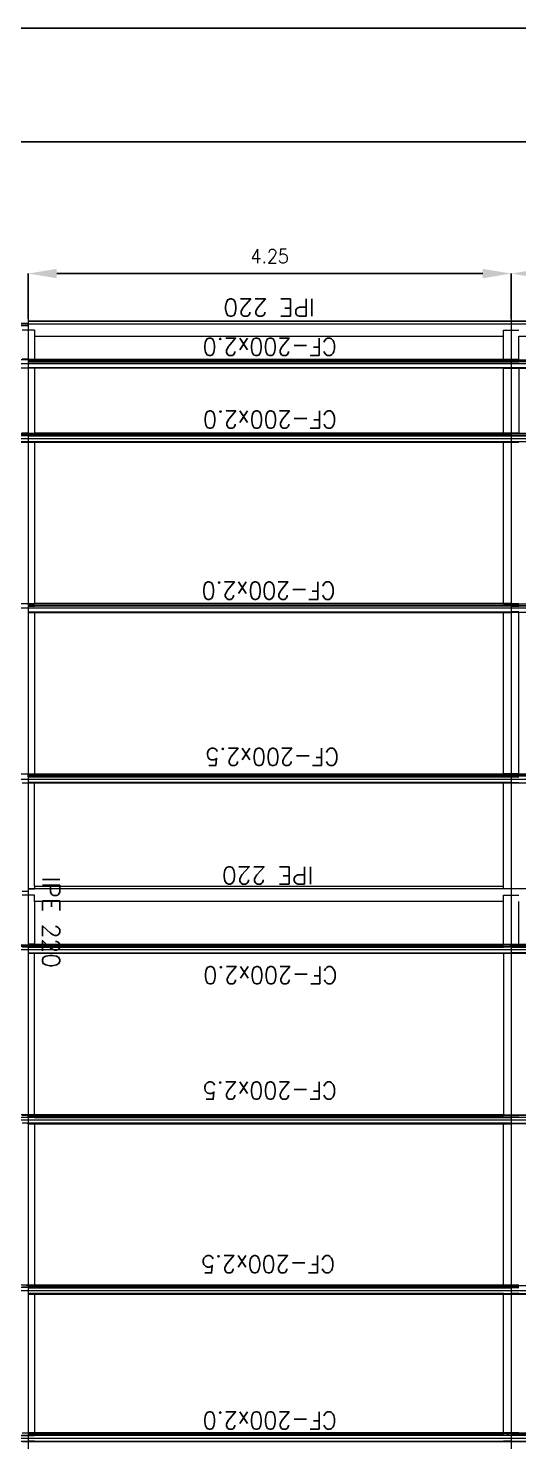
# Model space of a CAD drawing. Header units: inches. Extents: x 72863 to 72995, y 49095 to 49225.
# Drawn here: x 72880.53 to 72884.85, y 49177.71 to 49190.15 of the extents above; entities that cross this region are included whole.
import ezdxf
from ezdxf.enums import TextEntityAlignment as Align

# ---------------------------------------------------------------- set-up
doc = ezdxf.new("R2010")
doc.units = ezdxf.units.IN
doc.layers.get('0').update_dxf_attribs({"lineweight": 15})
for name, color, linetype, lineweight in [('BARRAS_DE_ACERO', 7, 'Continuous', 9), ('Cotas', 200, 'Continuous', 9), ('ejes', 251, 'Continuous', 9), ('REFERENCIA_DE_LAS_BARRAS', 2, 'Continuous', 9)]:
    doc.layers.add(name, color=color, linetype=linetype, lineweight=lineweight)
doc.layers.add('VG', color=7, linetype='Continuous')
doc.styles.add('80-100', font='romans.shx', dxfattribs={"width": 0.9, "height": 0.125})
doc.styles.add('CYPETXT', font='romans__.ttf', dxfattribs={"height": 0.2})
doc.dimstyles.new('Copia(2) de 100_conlineas_ESCALADO', dxfattribs={"dimtxt": 0.125, "dimasz": 0.25, "dimexe": 0, "dimexo": 0.1, "dimgap": 0.09, "dimtad": 1, "dimzin": 4, "dimdsep": 46, "dimtxsty": '80-100', "dimcen": 0.1, "dimclrd": 256, "dimclre": 256, "dimclrt": 256, "dimadec": 0, "dimazin": 0, "dimtfac": 1, "dimtix": 1, "dimtmove": 2, "dimatfit": 3, "dimfxl": 1, "dimtvp": 1.058824, "dimtolj": 1, "dimtzin": 1, "dimarcsym": 0})

# ---------------------------------------------------------------- blocks, each defined once
blk = doc.blocks.new('PLANTILLA')
at = {"layer": 'VG'}
for p, q in [((72904.71, 49224.711), (72862.71, 49224.711)), ((72864.71, 49223.711), (72903.71, 49223.711))]:
    blk.add_line(p, q, dxfattribs=at)
blk.add_lwpolyline([(72903.71, 49199.561), (72903.71, 49223.711), (72864.71, 49223.711), (72864.71, 49196.011), (72885.71, 49196.011), (72885.71, 49199.611)], dxfattribs=at)
blk = doc.blocks.new('*D179')
at = {"layer": 'Cotas', "lineweight": -2, "transparency": 16777216}
for p, q in [((72880.53, 49187.597), (72880.53, 49187.994)), ((72880.78, 49187.994), (72884.53, 49187.994)), ((72884.78, 49187.597), (72884.78, 49187.994))]:
    blk.add_line(p, q, dxfattribs=at)
at = {"layer": 'Cotas', "transparency": 16777216}
for points in [[(72880.78, 49188.036), (72880.78, 49187.953), (72880.53, 49187.994)], [(72884.53, 49188.036), (72884.53, 49187.953), (72884.78, 49187.994)]]:
    blk.add_solid(points, dxfattribs=at)
at = {"layer": 'Defpoints', "color": 0, "transparency": 16777216}
for p in [(72884.78, 49187.994), (72880.53, 49187.497), (72884.78, 49187.497)]:
    blk.add_point(p, dxfattribs=at)
at = {"layer": 'Cotas', "transparency": 16777216, "insert": (72882.655, 49188.147), "char_height": 0.125, "attachment_point": 5, "style": '80-100'}
blk.add_mtext('\\A1;4.25', dxfattribs=at)
blk = doc.blocks.new('*D180')
at = {"layer": 'Cotas', "lineweight": -2, "transparency": 16777216}
for p, q in [((72884.78, 49187.597), (72884.78, 49187.994)), ((72885.03, 49187.994), (72888.78, 49187.994)), ((72889.03, 49187.597), (72889.03, 49187.994))]:
    blk.add_line(p, q, dxfattribs=at)
at = {"layer": 'Cotas', "transparency": 16777216}
for points in [[(72885.03, 49188.036), (72885.03, 49187.953), (72884.78, 49187.994)], [(72888.78, 49188.036), (72888.78, 49187.953), (72889.03, 49187.994)]]:
    blk.add_solid(points, dxfattribs=at)
at = {"layer": 'Defpoints', "color": 0, "transparency": 16777216}
for p in [(72889.03, 49187.994), (72884.78, 49187.497), (72889.03, 49187.497)]:
    blk.add_point(p, dxfattribs=at)
at = {"layer": 'Cotas', "transparency": 16777216, "insert": (72886.905, 49188.147), "char_height": 0.125, "attachment_point": 5, "style": '80-100'}
blk.add_mtext('\\A1;4.25', dxfattribs=at)

msp = doc.modelspace()

# ---------------------------------------------------------------- linework, layer by layer
at = {"layer": 'BARRAS_DE_ACERO'}
for p, q in [((72870.5998, 49187.5385), (72880.5298, 49187.5385)), ((72880.5848, 49187.497), (72880.4748, 49187.497)), ((72893.2798, 49187.5738), (72880.5298, 49187.5738)), ((72880.5298, 49187.5738), (72880.5298, 49187.5729)), ((72880.5298, 49187.5531), (72880.5298, 49187.5539)), ((72880.5298, 49187.5517), (72880.5298, 49187.5526)), ((72880.5298, 49187.5385), (72880.5298, 49187.5517)), ((72880.5298, 49187.5385), (72880.5298, 49187.5378)), ((72880.5848, 49187.497), (72880.5848, 49187.4423)), ((72884.7123, 49187.497), (72884.8473, 49187.497)), ((72884.7123, 49187.4423), (72884.7123, 49187.497)), ((72880.5848, 49187.4423), (72880.5848, 49187.2397)), ((72880.5848, 49187.4423), (72884.7123, 49187.4423)), ((72880.5773, 49187.2362), (72878.1548, 49187.2362)), ((72880.5298, 49187.2355), (72878.1548, 49187.2355)), ((72880.5327, 49187.2397), (72880.4748, 49187.2397)), ((72880.53, 49187.2205), (72880.5268, 49187.2205)), ((72880.5268, 49187.22), (72880.5298, 49187.22)), ((72884.7123, 49187.2189), (72880.5268, 49187.2189)), ((72880.5298, 49187.2173), (72880.5268, 49187.2173)), ((72880.5298, 49187.2156), (72880.5268, 49187.2156)), ((72880.5298, 49187.22), (72884.7123, 49187.22)), ((72880.583, 49187.2156), (72880.5298, 49187.2156)), ((72884.7123, 49187.2205), (72880.53, 49187.2205)), ((72880.5327, 49187.2397), (72880.5848, 49187.2397)), ((72880.5327, 49187.2382), (72880.5556, 49187.2382)), ((72884.7831, 49187.2382), (72880.5556, 49187.2382)), ((72884.7831, 49187.2362), (72880.5773, 49187.2362)), ((72884.7123, 49187.2156), (72880.583, 49187.2156)), ((72884.7765, 49187.2205), (72884.7123, 49187.2205)), ((72884.7123, 49187.22), (72884.7765, 49187.22)), ((72884.7765, 49187.2189), (72884.7123, 49187.2189)), ((72884.7765, 49187.2173), (72884.7123, 49187.2173)), ((72884.7765, 49187.2156), (72884.7123, 49187.2156)), ((72884.7752, 49187.2221), (72884.7748, 49187.2221)), ((72884.7752, 49187.2221), (72884.7756, 49187.2221)), ((72884.7765, 49187.2221), (72884.7756, 49187.2221)), ((72884.7765, 49187.2221), (72888.9623, 49187.2221)), ((72884.7831, 49187.2205), (72884.7765, 49187.2205)), ((72884.7821, 49187.22), (72884.7765, 49187.22)), ((72884.7821, 49187.2189), (72884.7765, 49187.2189)), ((72884.7798, 49187.2173), (72884.7765, 49187.2173)), ((72884.7798, 49187.2156), (72884.7765, 49187.2156)), ((72884.7831, 49187.2173), (72884.7798, 49187.2173)), ((72884.8473, 49187.2156), (72884.7798, 49187.2156)), ((72884.8473, 49187.22), (72884.7821, 49187.22)), ((72884.7821, 49187.2189), (72884.8473, 49187.2189)), ((72884.7831, 49187.2382), (72884.8473, 49187.2382)), ((72884.7831, 49187.2362), (72893.2768, 49187.2362)), ((72884.7831, 49187.2205), (72887.9827, 49187.2205)), ((72884.8473, 49187.2173), (72884.7831, 49187.2173)), ((72884.7123, 49187.161), (72878.1548, 49187.161)), ((72884.7123, 49187.1618), (72880.4748, 49187.1618)), ((72880.5848, 49187.1608), (72880.4748, 49187.1608)), ((72880.5327, 49187.1649), (72880.5268, 49187.1649)), ((72880.5848, 49187.1632), (72880.5268, 49187.1632)), ((72880.5848, 49187.1649), (72880.5327, 49187.1649)), ((72884.7123, 49187.1649), (72880.5848, 49187.1649)), ((72880.5848, 49187.1632), (72884.7123, 49187.1632)), ((72884.7123, 49187.1649), (72884.7765, 49187.1649)), ((72884.7765, 49187.1632), (72884.7123, 49187.1632)), ((72884.7765, 49187.1618), (72884.7123, 49187.1618)), ((72884.7123, 49187.161), (72884.7162, 49187.161)), ((72884.7123, 49187.1608), (72884.7765, 49187.1608)), ((72884.7123, 49186.5893), (72884.7123, 49187.1608)), ((72884.7765, 49187.161), (72884.7162, 49187.161)), ((72884.7765, 49187.1649), (72884.8473, 49187.1649)), ((72889.0973, 49187.1632), (72884.7765, 49187.1632)), ((72889.0973, 49187.1618), (72884.7765, 49187.1618)), ((72884.7765, 49187.161), (72884.7831, 49187.161)), ((72884.8473, 49187.1608), (72884.7765, 49187.1608)), ((72875.6026, 49186.5145), (72888.9623, 49186.5145)), ((72875.603, 49186.5128), (72884.7765, 49186.5128)), ((72875.6254, 49186.5114), (72884.7123, 49186.5114)), ((72880.5848, 49186.5858), (72875.6498, 49186.5858)), ((72875.6498, 49186.5702), (72880.5848, 49186.5702)), ((72878.0448, 49186.5106), (72884.7655, 49186.5106)), ((72880.5848, 49186.5696), (72878.1531, 49186.5696)), ((72878.1548, 49186.5685), (72880.5298, 49186.5685)), ((72880.5298, 49186.5652), (72878.4863, 49186.5652)), ((72880.5298, 49186.567), (72878.4904, 49186.567)), ((72880.5848, 49186.5717), (72879.5131, 49186.5717)), ((72880.5327, 49186.5893), (72880.4748, 49186.5893)), ((72880.4748, 49186.5878), (72880.5848, 49186.5878)), ((72880.5848, 49186.5105), (72880.4748, 49186.5105)), ((72880.5848, 49186.5685), (72880.5298, 49186.5685)), ((72880.5298, 49186.567), (72880.5589, 49186.567)), ((72880.5298, 49186.5652), (72880.5848, 49186.5652)), ((72880.5327, 49186.5893), (72880.5848, 49186.5893)), ((72880.5848, 49186.567), (72880.5589, 49186.567)), ((72884.7123, 49186.5893), (72880.5848, 49186.5893)), ((72880.5848, 49186.5878), (72884.7123, 49186.5878)), ((72880.5848, 49186.5858), (72884.7123, 49186.5858)), ((72880.5848, 49186.5717), (72883.0016, 49186.5717)), ((72884.7831, 49186.5702), (72880.5848, 49186.5702)), ((72884.7123, 49186.5696), (72880.5848, 49186.5696)), ((72880.5848, 49186.5685), (72888.9623, 49186.5685)), ((72880.5848, 49186.567), (72888.9623, 49186.567)), ((72880.5848, 49186.5652), (72888.9623, 49186.5652)), ((72880.5848, 49186.5105), (72880.5848, 49185.0893)), ((72884.7123, 49186.5105), (72880.5848, 49186.5105)), ((72884.7123, 49186.5893), (72884.7765, 49186.5893)), ((72884.7765, 49186.5878), (72884.7123, 49186.5878)), ((72884.7123, 49186.5858), (72884.8473, 49186.5858)), ((72884.7123, 49186.5696), (72888.9623, 49186.5696)), ((72884.7765, 49186.5105), (72884.7123, 49186.5105)), ((72884.7123, 49185.0893), (72884.7123, 49186.5105)), ((72884.7709, 49186.5106), (72884.7655, 49186.5106)), ((72884.7765, 49186.5106), (72884.7709, 49186.5106)), ((72884.772, 49186.5114), (72884.7765, 49186.5114)), ((72884.7765, 49186.5878), (72884.8469, 49186.5878)), ((72884.8473, 49186.5128), (72884.7765, 49186.5128)), ((72884.7831, 49186.5114), (72884.7765, 49186.5114)), ((72884.7831, 49186.5106), (72884.7765, 49186.5106)), ((72884.7765, 49186.5105), (72884.8473, 49186.5105)), ((72884.7831, 49186.5702), (72888.9623, 49186.5702)), ((72884.7831, 49186.5114), (72884.8404, 49186.5114)), ((72884.7831, 49186.5106), (72884.8363, 49186.5106)), ((72884.8473, 49186.5106), (72884.8363, 49186.5106)), ((72884.8473, 49186.5114), (72884.8404, 49186.5114)), ((72884.8469, 49186.5878), (72888.9623, 49186.5878)), ((72880.5848, 49185.0858), (72878.0968, 49185.0858)), ((72880.5327, 49185.0878), (72878.1027, 49185.0878)), ((72880.4748, 49185.0893), (72880.5848, 49185.0893)), ((72880.5268, 49185.0851), (72880.5848, 49185.0851)), ((72880.5268, 49185.0717), (72884.7123, 49185.0717)), ((72880.5268, 49185.0702), (72880.5298, 49185.0702)), ((72880.5268, 49185.0696), (72880.5298, 49185.0696)), ((72880.5268, 49185.0685), (72880.5298, 49185.0685)), ((72880.5268, 49185.067), (72880.5298, 49185.067)), ((72880.5268, 49185.0652), (72880.5298, 49185.0652)), ((72880.5268, 49185.0145), (72880.5327, 49185.0145)), ((72880.5848, 49185.0128), (72880.5268, 49185.0128)), ((72880.5268, 49185.0114), (72880.5848, 49185.0114)), ((72880.5268, 49185.0106), (72880.5848, 49185.0106)), ((72880.5848, 49185.0105), (72880.5268, 49185.0105)), ((72880.5298, 49185.0702), (72880.5327, 49185.0702)), ((72880.5327, 49185.0696), (72880.5298, 49185.0696)), ((72880.5327, 49185.0685), (72880.5298, 49185.0685)), ((72880.5327, 49185.067), (72880.5298, 49185.067)), ((72880.5327, 49185.0652), (72880.5298, 49185.0652)), ((72880.5327, 49185.0878), (72884.7123, 49185.0878)), ((72880.5327, 49185.0702), (72880.5848, 49185.0702)), ((72880.5848, 49185.0696), (72880.5327, 49185.0696)), ((72880.5848, 49185.0685), (72880.5327, 49185.0685)), ((72880.5327, 49185.067), (72880.5848, 49185.067)), ((72880.5848, 49185.0652), (72880.5327, 49185.0652)), ((72880.5327, 49185.0145), (72880.5848, 49185.0145)), ((72884.7123, 49185.0893), (72880.5848, 49185.0893)), ((72884.7123, 49185.0858), (72880.5848, 49185.0858)), ((72884.7123, 49185.0851), (72880.5848, 49185.0851)), ((72884.7123, 49185.0702), (72880.5848, 49185.0702)), ((72884.7123, 49185.0696), (72880.5848, 49185.0696)), ((72880.5848, 49185.0685), (72884.7123, 49185.0685)), ((72884.7798, 49185.067), (72880.5848, 49185.067)), ((72880.5848, 49185.0145), (72884.7798, 49185.0145)), ((72880.5848, 49185.0114), (72884.7792, 49185.0114)), ((72880.5848, 49185.0106), (72884.7797, 49185.0106)), ((72880.5848, 49185.0105), (72884.7123, 49185.0105)), ((72880.5848, 49185.0105), (72880.5848, 49183.5893)), ((72884.7798, 49185.0893), (72884.7123, 49185.0893)), ((72884.7698, 49185.0878), (72884.7123, 49185.0878)), ((72884.7123, 49185.0858), (72884.7765, 49185.0858)), ((72884.7123, 49185.0851), (72884.7765, 49185.0851)), ((72884.7123, 49185.0717), (72884.7765, 49185.0717)), ((72884.7123, 49185.0702), (72884.7765, 49185.0702)), ((72884.7123, 49185.0696), (72884.7765, 49185.0696)), ((72884.7765, 49185.0685), (72884.7123, 49185.0685)), ((72884.7123, 49185.0105), (72884.7798, 49185.0105)), ((72884.7765, 49185.0878), (72884.7698, 49185.0878)), ((72884.7765, 49185.0878), (72884.7798, 49185.0878)), ((72884.7797, 49185.0858), (72884.7765, 49185.0858)), ((72884.7765, 49185.0851), (72884.777, 49185.0851)), ((72884.7765, 49185.0702), (72884.7779, 49185.0702)), ((72884.7798, 49185.0696), (72884.7765, 49185.0696)), ((72884.7798, 49185.0685), (72884.7765, 49185.0685)), ((72884.7796, 49185.0851), (72884.777, 49185.0851)), ((72884.7798, 49185.0702), (72884.7779, 49185.0702)), ((72884.7792, 49185.0114), (72884.7798, 49185.0114)), ((72884.7797, 49185.0858), (72884.7798, 49185.0858)), ((72884.7797, 49185.0106), (72884.7798, 49185.0106)), ((72884.7798, 49185.0893), (72884.7798, 49185.0878)), ((72884.7798, 49185.0878), (72889.0298, 49185.0878)), ((72884.7798, 49185.0878), (72884.7798, 49185.0878)), ((72884.7798, 49185.0853), (72884.7798, 49185.0858)), ((72884.7798, 49185.0851), (72884.7798, 49185.0846)), ((72884.7798, 49185.0846), (72884.7798, 49185.0717)), ((72884.7798, 49185.0846), (72884.8473, 49185.0846)), ((72884.7798, 49185.0717), (72884.7798, 49185.0717)), ((72884.8473, 49185.0717), (72884.7798, 49185.0717)), ((72884.7798, 49185.0702), (72884.7809, 49185.0702)), ((72884.7798, 49185.0696), (72884.7798, 49185.0702)), ((72884.7798, 49185.0696), (72884.7798, 49185.0696)), ((72884.7798, 49185.0696), (72884.7798, 49185.0685)), ((72884.7798, 49185.0696), (72889.096, 49185.0696)), ((72884.7798, 49185.0684), (72884.7798, 49185.0685)), ((72893.2248, 49185.0684), (72884.7798, 49185.0684)), ((72884.7798, 49185.067), (72884.7798, 49185.0684)), ((72884.7798, 49185.067), (72884.7798, 49185.0666)), ((72884.7798, 49185.0666), (72884.8103, 49185.0666)), ((72884.7798, 49185.0647), (72884.7798, 49185.0652)), ((72884.8473, 49185.0647), (72884.7798, 49185.0647)), ((72884.7798, 49185.015), (72884.7798, 49185.0145)), ((72884.8473, 49185.015), (72884.7798, 49185.015)), ((72884.7798, 49185.0131), (72889.0331, 49185.0131)), ((72884.7798, 49185.0114), (72884.7798, 49185.0107)), ((72889.031, 49185.0107), (72884.7798, 49185.0107)), ((72884.7798, 49185.0107), (72884.7798, 49185.0106)), ((72884.7798, 49185.0105), (72884.7798, 49185.0106)), ((72889.0298, 49185.0853), (72884.7808, 49185.0853)), ((72887.8595, 49185.0702), (72884.7809, 49185.0702)), ((72889.0265, 49185.0666), (72884.8103, 49185.0666)), ((72889.0318, 49185.0116), (72884.8137, 49185.0116)), ((72880.5298, 49183.5878), (72878.1548, 49183.5878)), ((72880.5268, 49183.5893), (72880.5298, 49183.5893)), ((72880.5268, 49183.5851), (72880.5298, 49183.5851)), ((72880.5268, 49183.567), (72880.5298, 49183.567)), ((72880.5298, 49183.5145), (72880.5268, 49183.5145)), ((72880.5298, 49183.5114), (72880.5268, 49183.5114)), ((72880.529, 49183.5858), (72880.5298, 49183.5858)), ((72880.5298, 49183.5893), (72880.5298, 49183.5878)), ((72880.5298, 49183.5878), (72880.5299, 49183.5878)), ((72880.5298, 49183.5878), (72880.5298, 49183.5878)), ((72880.5298, 49183.5855), (72880.5298, 49183.5858)), ((72880.5298, 49183.5853), (72880.5298, 49183.5855)), ((72880.5298, 49183.5853), (72880.5327, 49183.5853)), ((72880.5298, 49183.5853), (72880.5298, 49183.5851)), ((72880.5298, 49183.5846), (72880.5425, 49183.5846)), ((72880.5298, 49183.5717), (72880.5328, 49183.5717)), ((72880.5298, 49183.5702), (72884.7787, 49183.5702)), ((72880.5298, 49183.5702), (72880.5298, 49183.5702)), ((72880.5298, 49183.5685), (72880.5298, 49183.5696)), ((72880.5298, 49183.5684), (72884.8473, 49183.5684)), ((72880.5298, 49183.5684), (72880.5298, 49183.567)), ((72880.5298, 49183.567), (72880.5298, 49183.5666)), ((72880.5298, 49183.5652), (72880.5298, 49183.5666)), ((72880.5298, 49183.5666), (72880.5848, 49183.5666)), ((72880.5298, 49183.5647), (72880.5848, 49183.5647)), ((72880.5298, 49183.5145), (72880.5298, 49183.5131)), ((72880.5298, 49183.5131), (72880.5609, 49183.5131)), ((72880.5298, 49183.5114), (72880.5298, 49183.5116)), ((72880.5298, 49183.5107), (72880.5298, 49183.5114)), ((72880.5298, 49183.5107), (72880.5298, 49183.5106)), ((72880.5848, 49183.5107), (72880.5298, 49183.5107)), ((72880.5298, 49183.5105), (72880.5848, 49183.5105)), ((72880.5844, 49183.5878), (72880.5299, 49183.5878)), ((72880.5327, 49183.5853), (72880.5401, 49183.5853)), ((72880.5848, 49183.515), (72880.5327, 49183.515)), ((72880.5328, 49183.5717), (72884.7788, 49183.5717)), ((72880.5401, 49183.5853), (72880.5848, 49183.5853)), ((72880.5425, 49183.5846), (72884.7831, 49183.5846)), ((72880.5609, 49183.5131), (72880.5848, 49183.5131)), ((72880.5848, 49183.5116), (72880.5838, 49183.5116)), ((72880.5844, 49183.5878), (72884.7123, 49183.5878)), ((72880.5848, 49183.5853), (72884.7123, 49183.5853)), ((72880.5848, 49183.5666), (72884.8473, 49183.5666)), ((72880.5848, 49183.5647), (72884.8473, 49183.5647)), ((72880.5848, 49183.515), (72880.5848, 49183.515)), ((72880.5848, 49183.515), (72884.8473, 49183.515)), ((72880.5848, 49183.5131), (72880.5848, 49183.5131)), ((72884.7831, 49183.5131), (72880.5848, 49183.5131)), ((72880.5848, 49183.5116), (72880.5848, 49183.5116)), ((72884.8473, 49183.5116), (72880.5848, 49183.5116)), ((72884.8473, 49183.5107), (72880.5848, 49183.5107)), ((72880.5848, 49182.5986), (72880.5848, 49183.5105)), ((72880.5848, 49183.5105), (72884.7123, 49183.5105)), ((72884.8473, 49183.5893), (72884.7123, 49183.5893)), ((72884.7123, 49183.5878), (72884.7831, 49183.5878)), ((72884.7765, 49183.5853), (72884.7123, 49183.5853)), ((72884.7123, 49183.5696), (72884.7831, 49183.5696)), ((72884.7123, 49182.5986), (72884.7123, 49183.5105)), ((72884.7798, 49183.5853), (72884.7765, 49183.5853)), ((72889.0265, 49183.5702), (72884.7787, 49183.5702)), ((72893.2768, 49183.5717), (72884.7788, 49183.5717)), ((72884.7798, 49183.5853), (72884.7831, 49183.5853)), ((72889.0973, 49183.5878), (72884.7831, 49183.5878)), ((72884.8414, 49183.5853), (72884.7831, 49183.5853)), ((72884.8473, 49183.5846), (72884.7831, 49183.5846)), ((72889.0772, 49183.5696), (72884.7831, 49183.5696)), ((72884.7831, 49183.5131), (72884.8473, 49183.5131)), ((72884.8473, 49183.5647), (72884.8473, 49183.5647)), ((72884.8473, 49183.515), (72884.8473, 49183.515)), ((72884.8473, 49183.5131), (72884.8473, 49183.5131)), ((72884.8473, 49183.5131), (72884.8473, 49183.5131)), ((72884.8473, 49183.5116), (72884.8473, 49183.5116)), ((72880.5848, 49182.5218), (72880.4748, 49182.5218)), ((72880.5298, 49182.5771), (72880.5298, 49182.5765)), ((72880.5298, 49182.5771), (72880.5848, 49182.5771)), ((72880.5298, 49182.5765), (72880.5298, 49182.554)), ((72889.0336, 49182.5765), (72880.5298, 49182.5765)), ((72884.7123, 49182.5977), (72880.5848, 49182.5977)), ((72880.5848, 49182.4671), (72880.5848, 49182.5218)), ((72884.7123, 49182.5977), (72884.7123, 49182.5986)), ((72884.7123, 49182.5774), (72884.7123, 49182.5977)), ((72884.7123, 49182.5771), (72884.7123, 49182.5774)), ((72880.5848, 49182.4671), (72880.5848, 49182.0893)), ((72884.7123, 49182.4671), (72880.5848, 49182.4671)), ((72878.0968, 49182.0717), (72880.5327, 49182.0717)), ((72878.1007, 49182.0858), (72880.5848, 49182.0858)), ((72880.5848, 49182.0893), (72880.5268, 49182.0893)), ((72880.5313, 49182.0702), (72880.5268, 49182.0702)), ((72880.5268, 49182.0696), (72880.5313, 49182.0696)), ((72880.5268, 49182.067), (72884.7123, 49182.067)), ((72880.5268, 49182.0652), (72880.5298, 49182.0652)), ((72880.5268, 49182.0145), (72880.5327, 49182.0145)), ((72880.5268, 49182.0128), (72880.5327, 49182.0128)), ((72880.5327, 49182.0114), (72880.5268, 49182.0114)), ((72880.5268, 49182.0105), (72880.5327, 49182.0105)), ((72880.5298, 49182.0652), (72884.7123, 49182.0652)), ((72880.5313, 49182.0702), (72880.5327, 49182.0702)), ((72880.5313, 49182.0696), (72880.5318, 49182.0696)), ((72880.5327, 49182.0696), (72880.5318, 49182.0696)), ((72880.5327, 49182.0851), (72880.5848, 49182.0851)), ((72880.5327, 49182.0717), (72884.7765, 49182.0717)), ((72880.5327, 49182.0702), (72880.5344, 49182.0702)), ((72880.5349, 49182.0696), (72880.5327, 49182.0696)), ((72884.7123, 49182.0685), (72880.5327, 49182.0685)), ((72880.5327, 49182.0145), (72880.5848, 49182.0145)), ((72880.5848, 49182.0128), (72880.5327, 49182.0128)), ((72880.5848, 49182.0702), (72880.5344, 49182.0702)), ((72880.5349, 49182.0696), (72884.7123, 49182.0696)), ((72880.5848, 49182.0106), (72880.5417, 49182.0106)), ((72880.5848, 49182.0858), (72884.7123, 49182.0858)), ((72884.7677, 49182.0851), (72880.5848, 49182.0851)), ((72880.5848, 49182.0702), (72884.7123, 49182.0702)), ((72880.5848, 49182.0145), (72884.7765, 49182.0145)), ((72880.5848, 49182.0128), (72884.7798, 49182.0128)), ((72880.5848, 49182.0106), (72884.7797, 49182.0106)), ((72880.5848, 49180.5893), (72880.5848, 49182.0105)), ((72884.7123, 49182.0893), (72884.7798, 49182.0893)), ((72884.7123, 49182.0878), (72884.7765, 49182.0878)), ((72884.7765, 49182.0858), (72884.7123, 49182.0858)), ((72884.7765, 49182.0702), (72884.7123, 49182.0702)), ((72884.7765, 49182.0696), (72884.7123, 49182.0696)), ((72884.7765, 49182.0685), (72884.7123, 49182.0685)), ((72884.7765, 49182.067), (72884.7123, 49182.067)), ((72884.7123, 49182.0105), (72884.7123, 49180.5893)), ((72884.7798, 49182.0105), (72884.7123, 49182.0105)), ((72884.7677, 49182.0851), (72884.7765, 49182.0851)), ((72884.7765, 49182.0858), (72884.7798, 49182.0858)), ((72884.7765, 49182.0717), (72884.7798, 49182.0717)), ((72884.7765, 49182.0696), (72884.7798, 49182.0696)), ((72884.7765, 49182.0685), (72884.7798, 49182.0685)), ((72884.7765, 49182.067), (72884.778, 49182.067)), ((72884.7798, 49182.0145), (72884.7765, 49182.0145)), ((72884.778, 49182.067), (72884.7798, 49182.067)), ((72884.7798, 49182.0114), (72884.7792, 49182.0114)), ((72884.7797, 49182.0106), (72884.7798, 49182.0106)), ((72884.7798, 49182.0893), (72884.7798, 49182.0893)), ((72884.8091, 49182.0878), (72884.7798, 49182.0878)), ((72884.7798, 49182.0878), (72884.7798, 49182.0878)), ((72884.7798, 49182.0858), (72884.7798, 49182.0853)), ((72888.9623, 49182.0853), (72884.7798, 49182.0853)), ((72884.7798, 49182.0846), (72884.7798, 49182.0851)), ((72884.7798, 49182.0846), (72884.8473, 49182.0846)), ((72884.7798, 49182.0717), (72884.7798, 49182.0846)), ((72884.7798, 49182.0717), (72884.7798, 49182.0717)), ((72887.8595, 49182.0702), (72884.7798, 49182.0702)), ((72884.7798, 49182.0685), (72884.7798, 49182.0696)), ((72884.7798, 49182.0684), (72884.7798, 49182.067)), ((72884.7798, 49182.0666), (72884.7798, 49182.067)), ((72884.7798, 49182.0666), (72884.7831, 49182.0666)), ((72884.7798, 49182.0652), (72884.7798, 49182.0666)), ((72884.7798, 49182.0145), (72884.7798, 49182.015)), ((72884.7798, 49182.015), (72884.7831, 49182.015)), ((72884.7798, 49182.0116), (72884.7798, 49182.0114)), ((72884.7798, 49182.0114), (72884.7798, 49182.0114)), ((72884.7798, 49182.0107), (72884.7798, 49182.0106)), ((72884.7798, 49182.0105), (72884.7831, 49182.0105)), ((72888.9623, 49182.0696), (72884.7831, 49182.0696)), ((72884.7831, 49182.0684), (72888.9623, 49182.0684)), ((72888.9623, 49182.0666), (72884.7831, 49182.0666)), ((72888.9623, 49182.015), (72884.7831, 49182.015)), ((72884.7831, 49182.0116), (72884.7832, 49182.0116)), ((72884.7833, 49182.0107), (72884.7831, 49182.0107)), ((72884.7831, 49182.0107), (72884.7831, 49182.0107)), ((72884.8473, 49182.0105), (72884.7831, 49182.0105)), ((72884.7832, 49182.0116), (72884.8139, 49182.0116)), ((72884.7833, 49182.0107), (72888.9623, 49182.0107)), ((72889.0298, 49182.0878), (72884.8091, 49182.0878)), ((72888.9623, 49182.0116), (72884.8139, 49182.0116)), ((72880.5298, 49180.5878), (72878.0981, 49180.5878)), ((72880.5298, 49180.5652), (72878.1548, 49180.5652)), ((72880.4748, 49180.5858), (72880.5298, 49180.5858)), ((72880.5298, 49180.5106), (72880.5201, 49180.5106)), ((72880.5298, 49180.5893), (72880.5268, 49180.5893)), ((72880.5298, 49180.5717), (72880.5268, 49180.5717)), ((72880.5298, 49180.5702), (72880.5268, 49180.5702)), ((72880.5268, 49180.5696), (72880.5298, 49180.5696)), ((72880.5298, 49180.5114), (72880.5268, 49180.5114)), ((72880.5268, 49180.5105), (72880.5298, 49180.5105)), ((72880.5298, 49180.5893), (72880.5298, 49180.5893)), ((72880.5298, 49180.5878), (72880.5354, 49180.5878)), ((72880.5298, 49180.5878), (72880.5298, 49180.5878)), ((72880.5298, 49180.5858), (72880.5298, 49180.5853)), ((72880.5298, 49180.5853), (72880.5327, 49180.5853)), ((72880.5298, 49180.5851), (72880.5298, 49180.5846)), ((72880.5298, 49180.5717), (72880.5298, 49180.5846)), ((72880.5327, 49180.5846), (72880.5298, 49180.5846)), ((72880.5298, 49180.5717), (72880.5298, 49180.5717)), ((72880.5298, 49180.5702), (72880.5298, 49180.5702)), ((72884.7123, 49180.5702), (72880.5298, 49180.5702)), ((72880.5298, 49180.5696), (72880.5298, 49180.5702)), ((72880.5304, 49180.5696), (72880.5298, 49180.5696)), ((72880.5298, 49180.5696), (72880.5298, 49180.5696)), ((72880.5298, 49180.567), (72880.5298, 49180.5666)), ((72880.5298, 49180.5647), (72880.5298, 49180.5652)), ((72880.5848, 49180.5647), (72880.5298, 49180.5647)), ((72880.5298, 49180.515), (72880.5327, 49180.515)), ((72880.5298, 49180.5131), (72880.5298, 49180.5145)), ((72880.5298, 49180.5116), (72880.5298, 49180.5128)), ((72880.5298, 49180.5116), (72880.5848, 49180.5116)), ((72880.5298, 49180.5116), (72880.5298, 49180.5114)), ((72880.5298, 49180.5107), (72880.5298, 49180.5114)), ((72880.5298, 49180.5107), (72880.5848, 49180.5107)), ((72880.5298, 49180.5107), (72880.5298, 49180.5106)), ((72880.5298, 49180.5105), (72880.5298, 49180.5105)), ((72880.5302, 49180.5684), (72884.7123, 49180.5684)), ((72884.7123, 49180.5696), (72880.5304, 49180.5696)), ((72880.5327, 49180.5846), (72888.9623, 49180.5846)), ((72880.5848, 49180.515), (72880.5327, 49180.515)), ((72880.5327, 49180.5131), (72880.5348, 49180.5131)), ((72880.5848, 49180.5131), (72880.5348, 49180.5131)), ((72880.5354, 49180.5878), (72880.5366, 49180.5878)), ((72880.5366, 49180.5878), (72884.7831, 49180.5878)), ((72884.7123, 49180.5893), (72880.5848, 49180.5893)), ((72880.5848, 49180.5853), (72888.9623, 49180.5853)), ((72880.5848, 49180.5647), (72884.7123, 49180.5647)), ((72884.7123, 49180.515), (72880.5848, 49180.515)), ((72880.5848, 49180.5131), (72884.7123, 49180.5131)), ((72880.5848, 49180.5116), (72884.7123, 49180.5116)), ((72884.7123, 49180.5107), (72880.5848, 49180.5107)), ((72880.5848, 49180.5105), (72884.7123, 49180.5105)), ((72880.5848, 49180.5105), (72880.5848, 49179.0893)), ((72884.7123, 49180.5893), (72884.8473, 49180.5893)), ((72884.7123, 49180.5684), (72884.7765, 49180.5684)), ((72884.7123, 49180.5647), (72884.7765, 49180.5647)), ((72884.7765, 49180.515), (72884.7123, 49180.515)), ((72884.7765, 49180.5131), (72884.7123, 49180.5131)), ((72884.7123, 49180.5116), (72884.7765, 49180.5116)), ((72884.7123, 49180.5107), (72884.7765, 49180.5107)), ((72884.7123, 49179.0893), (72884.7123, 49180.5105)), ((72884.7123, 49180.5105), (72884.7765, 49180.5105)), ((72884.8473, 49180.5684), (72884.7765, 49180.5684)), ((72884.7765, 49180.5666), (72888.9623, 49180.5666)), ((72884.7798, 49180.5647), (72884.7765, 49180.5647)), ((72884.7831, 49180.515), (72884.7765, 49180.515)), ((72884.7778, 49180.5131), (72884.7765, 49180.5131)), ((72884.7765, 49180.5116), (72884.782, 49180.5116)), ((72884.7765, 49180.5107), (72884.7831, 49180.5107)), ((72884.7765, 49180.5105), (72884.7831, 49180.5105)), ((72888.9623, 49180.5647), (72884.7798, 49180.5647)), ((72884.782, 49180.5116), (72884.7831, 49180.5116)), ((72884.7831, 49180.5878), (72888.9623, 49180.5878)), ((72884.7831, 49180.515), (72888.9623, 49180.515)), ((72884.7839, 49180.5116), (72884.7831, 49180.5116)), ((72884.7831, 49180.5107), (72884.7884, 49180.5107)), ((72884.7839, 49180.5116), (72888.9623, 49180.5116)), ((72884.7851, 49180.5131), (72888.9623, 49180.5131)), ((72888.9623, 49180.5107), (72884.7884, 49180.5107)), ((72880.5298, 49179.0878), (72875.597, 49179.0878)), ((72880.5298, 49179.0696), (72878.0968, 49179.0696)), ((72880.5298, 49179.0685), (72878.1548, 49179.0685)), ((72880.5298, 49179.067), (72878.1548, 49179.067)), ((72880.5298, 49179.0717), (72880.4785, 49179.0717)), ((72880.5298, 49179.0893), (72880.5268, 49179.0893)), ((72880.5298, 49179.0702), (72880.5268, 49179.0702)), ((72880.5298, 49179.0652), (72880.5268, 49179.0652)), ((72880.5268, 49179.0145), (72880.5298, 49179.0145)), ((72880.5298, 49179.0128), (72880.5268, 49179.0128)), ((72880.5268, 49179.0105), (72880.5298, 49179.0105)), ((72880.5298, 49179.0858), (72880.5269, 49179.0858)), ((72880.5298, 49179.0893), (72880.5848, 49179.0893)), ((72880.5298, 49179.0893), (72880.5298, 49179.0878)), ((72880.5298, 49179.0893), (72880.5298, 49179.0893)), ((72880.5298, 49179.0878), (72880.5324, 49179.0878)), ((72880.5298, 49179.0878), (72880.5298, 49179.0878)), ((72880.5298, 49179.0858), (72880.5298, 49179.0853)), ((72880.5298, 49179.0851), (72880.5298, 49179.0846)), ((72880.5298, 49179.0846), (72880.5298, 49179.0717)), ((72880.5298, 49179.0846), (72880.5848, 49179.0846)), ((72880.5298, 49179.0717), (72880.5298, 49179.0702)), ((72880.5298, 49179.0702), (72880.5298, 49179.0696)), ((72880.5298, 49179.0702), (72880.5298, 49179.0702)), ((72880.5332, 49179.0702), (72880.5298, 49179.0702)), ((72880.5298, 49179.0685), (72880.5298, 49179.0696)), ((72880.5298, 49179.0696), (72880.5298, 49179.0696)), ((72880.5848, 49179.0696), (72880.5298, 49179.0696)), ((72880.5298, 49179.0684), (72880.5298, 49179.067)), ((72880.5298, 49179.0666), (72880.5298, 49179.0652)), ((72880.5298, 49179.0647), (72880.5298, 49179.0652)), ((72880.5298, 49179.0647), (72880.5848, 49179.0647)), ((72880.5298, 49179.015), (72880.5298, 49179.0145)), ((72880.5327, 49179.015), (72880.5298, 49179.015)), ((72880.5298, 49179.0145), (72880.5298, 49179.0131)), ((72880.5298, 49179.0116), (72880.5841, 49179.0116)), ((72880.5298, 49179.0106), (72880.5298, 49179.0107)), ((72880.5298, 49179.0105), (72880.5298, 49179.0105)), ((72880.5848, 49179.0878), (72880.5324, 49179.0878)), ((72880.5848, 49179.0684), (72880.5327, 49179.0684)), ((72880.5848, 49179.0666), (72880.5327, 49179.0666)), ((72880.5848, 49179.015), (72880.5327, 49179.015)), ((72880.5848, 49179.0131), (72880.5327, 49179.0131)), ((72880.5397, 49179.0702), (72880.5332, 49179.0702)), ((72880.5339, 49179.0717), (72880.5421, 49179.0717)), ((72880.5397, 49179.0702), (72880.5831, 49179.0702)), ((72884.7765, 49179.0853), (72880.5777, 49179.0853)), ((72880.5831, 49179.0702), (72884.7123, 49179.0702)), ((72880.5841, 49179.0116), (72884.7123, 49179.0116)), ((72884.7123, 49179.0893), (72880.5848, 49179.0893)), ((72884.8473, 49179.0878), (72880.5848, 49179.0878)), ((72880.5848, 49179.0846), (72888.9623, 49179.0846)), ((72884.7123, 49179.0696), (72880.5848, 49179.0696)), ((72880.5848, 49179.0684), (72880.5848, 49179.0684)), ((72880.5848, 49179.0684), (72884.7123, 49179.0684)), ((72880.5848, 49179.0666), (72880.5848, 49179.0666)), ((72880.5848, 49179.0666), (72884.7123, 49179.0666)), ((72880.5848, 49179.0647), (72880.5848, 49179.0647)), ((72880.5848, 49179.0131), (72884.7123, 49179.0131)), ((72880.5848, 49179.0131), (72880.5848, 49179.0131)), ((72880.5848, 49179.0107), (72884.7123, 49179.0107)), ((72880.5848, 49179.0105), (72884.7123, 49179.0105)), ((72884.7123, 49179.0893), (72884.7765, 49179.0893)), ((72884.7798, 49179.0702), (72884.7123, 49179.0702)), ((72884.7123, 49179.0696), (72884.8473, 49179.0696)), ((72884.7123, 49179.0684), (72884.7765, 49179.0684)), ((72884.7123, 49179.0666), (72884.7765, 49179.0666)), ((72884.7123, 49179.015), (72884.7765, 49179.015)), ((72884.7123, 49179.0131), (72884.7765, 49179.0131)), ((72884.7123, 49179.0116), (72884.7765, 49179.0116)), ((72884.7123, 49179.0107), (72884.7765, 49179.0107)), ((72884.7123, 49179.0105), (72884.7765, 49179.0105)), ((72884.7765, 49179.0893), (72884.8473, 49179.0893)), ((72884.7765, 49179.0853), (72888.9623, 49179.0853)), ((72884.8473, 49179.0684), (72884.7765, 49179.0684)), ((72884.8473, 49179.0666), (72884.7765, 49179.0666)), ((72884.8473, 49179.0647), (72884.7765, 49179.0647)), ((72884.8473, 49179.015), (72884.7765, 49179.015)), ((72884.8473, 49179.0131), (72884.7765, 49179.0131)), ((72884.7831, 49179.0105), (72884.7765, 49179.0105)), ((72884.7798, 49179.0702), (72884.8473, 49179.0702)), ((72884.8473, 49179.0107), (72884.7942, 49179.0107)), ((72878.1027, 49177.7652), (72880.5298, 49177.7652)), ((72878.1044, 49177.767), (72880.5848, 49177.767)), ((72880.5327, 49177.7851), (72880.4748, 49177.7851)), ((72880.5268, 49177.7893), (72880.5327, 49177.7893)), ((72884.7123, 49177.7717), (72880.5268, 49177.7717)), ((72880.5268, 49177.7696), (72884.7444, 49177.7696)), ((72884.7123, 49177.7685), (72880.5268, 49177.7685)), ((72880.5327, 49177.7878), (72880.5289, 49177.7878)), ((72880.5298, 49177.7858), (72880.5295, 49177.7858)), ((72880.5327, 49177.7858), (72880.5298, 49177.7858)), ((72880.5298, 49177.7652), (72880.583, 49177.7652)), ((72880.5327, 49177.7878), (72880.533, 49177.7878)), ((72880.5327, 49177.7858), (72880.5334, 49177.7858)), ((72880.5327, 49177.7851), (72880.5848, 49177.7851)), ((72880.5355, 49177.7878), (72880.533, 49177.7878)), ((72880.5334, 49177.7858), (72880.5848, 49177.7858)), ((72884.7123, 49177.7878), (72880.5355, 49177.7878)), ((72884.7123, 49177.7652), (72880.583, 49177.7652)), ((72884.7123, 49177.7858), (72880.5848, 49177.7858)), ((72880.5848, 49177.7851), (72884.8473, 49177.7851)), ((72884.7123, 49177.767), (72880.5848, 49177.767)), ((72884.7765, 49177.7893), (72884.7123, 49177.7893)), ((72884.7123, 49177.7878), (72888.9623, 49177.7878)), ((72884.7123, 49177.7858), (72889.0973, 49177.7858)), ((72884.7123, 49177.7717), (72884.7765, 49177.7717)), ((72884.7123, 49177.7685), (72884.7765, 49177.7685)), ((72884.7123, 49177.767), (72884.7765, 49177.767)), ((72884.7765, 49177.7652), (72884.7123, 49177.7652)), ((72884.7605, 49177.7702), (72884.7419, 49177.7702)), ((72884.7444, 49177.7696), (72884.7765, 49177.7696)), ((72884.7605, 49177.7702), (72884.7765, 49177.7702)), ((72884.8473, 49177.7893), (72884.7765, 49177.7893)), ((72884.8473, 49177.7717), (72884.7765, 49177.7717)), ((72887.9673, 49177.7702), (72884.7765, 49177.7702)), ((72884.8473, 49177.7696), (72884.7765, 49177.7696)), ((72884.7765, 49177.7685), (72884.8473, 49177.7685)), ((72884.7765, 49177.767), (72884.8473, 49177.767)), ((72888.9623, 49177.7652), (72884.7765, 49177.7652)), ((72880.5327, 49177.7128), (72880.5268, 49177.7128)), ((72880.5327, 49177.7114), (72880.5268, 49177.7114)), ((72880.5848, 49177.7145), (72880.5327, 49177.7145)), ((72880.5327, 49177.7128), (72880.5848, 49177.7128)), ((72880.5327, 49177.7114), (72884.7123, 49177.7114)), ((72880.5848, 49177.7145), (72884.7123, 49177.7145)), ((72880.5848, 49177.7128), (72884.7123, 49177.7128)), ((72884.7123, 49177.7106), (72880.5848, 49177.7106)), ((72884.7765, 49177.7145), (72884.7123, 49177.7145)), ((72884.7123, 49177.7128), (72884.7765, 49177.7128)), ((72884.7123, 49177.7114), (72884.7765, 49177.7114)), ((72884.7765, 49177.7106), (72884.7123, 49177.7106)), ((72884.7765, 49177.7145), (72888.9623, 49177.7145)), ((72884.7765, 49177.7128), (72888.9623, 49177.7128)), ((72884.7831, 49177.7106), (72884.7765, 49177.7106)), ((72888.9623, 49177.7106), (72884.7831, 49177.7106))]:
    msp.add_line(p, q, dxfattribs=at)
for points in [[(72880.5298, 49187.5539), (72870.5998, 49187.5539), (72870.5998, 49187.5531)], [(72880.5298, 49187.5531), (72870.5998, 49187.5531), (72870.5998, 49187.5474)], [(72870.5998, 49187.5385), (72870.5998, 49187.5378), (72880.5298, 49187.5378)], [(72880.5298, 49187.5531), (72880.5298, 49187.5526), (72893.2798, 49187.5526), (72893.2798, 49187.5729)], [(72893.2798, 49187.5729), (72880.5298, 49187.5729), (72880.5298, 49187.5539)], [(72880.5298, 49187.5517), (72893.2798, 49187.5517), (72893.2798, 49187.5526)], [(72880.5848, 49187.2397), (72884.7123, 49187.2397), (72884.7123, 49187.4423)], [(72884.7123, 49187.2397), (72884.8473, 49187.2397), (72884.8473, 49187.4423), (72888.9623, 49187.4423)], [(72880.5327, 49187.2382), (72880.5268, 49187.2382), (72880.4748, 49187.2382)], [(72880.5257, 49187.2221), (72880.5261, 49187.2221), (72884.7748, 49187.2221)], [(72880.5298, 49187.2355), (72884.7765, 49187.2355), (72888.9623, 49187.2355)], [(72884.7123, 49187.2173), (72880.5848, 49187.2173), (72880.5298, 49187.2173)], [(72884.7123, 49187.1608), (72880.5848, 49187.1608), (72880.5848, 49186.5893)], [(72888.9623, 49187.1608), (72884.8473, 49187.1608), (72884.8473, 49186.5893), (72884.7765, 49186.5893)], [(72884.7831, 49187.161), (72889.0973, 49187.161), (72893.2148, 49187.161)], [(72878.1548, 49186.5851), (72880.5848, 49186.5851), (72888.9623, 49186.5851)], [(72883.0016, 49186.5717), (72888.9623, 49186.5717), (72889.0157, 49186.5717)], [(72884.772, 49186.5114), (72884.7129, 49186.5114), (72884.7123, 49186.5114)], [(72884.7798, 49185.0666), (72884.7798, 49185.0652), (72880.5848, 49185.0652)], [(72884.7798, 49185.0116), (72884.7798, 49185.0128), (72880.5848, 49185.0128)], [(72880.5848, 49183.5893), (72884.7123, 49183.5893), (72884.7123, 49185.0105)], [(72884.7798, 49185.0702), (72884.7798, 49185.0702), (72884.7798, 49185.0717), (72884.7798, 49185.0717), (72884.7765, 49185.0717)], [(72884.7798, 49185.0851), (72884.7798, 49185.0851), (72884.7796, 49185.0851)], [(72884.7798, 49185.0893), (72884.7798, 49185.0893), (72884.8473, 49185.0893)], [(72884.7808, 49185.0853), (72884.7798, 49185.0853), (72884.7798, 49185.0851)], [(72884.7798, 49185.0145), (72884.7798, 49185.0131), (72884.7798, 49185.0128)], [(72884.8137, 49185.0116), (72884.7798, 49185.0116), (72884.7798, 49185.0114)], [(72884.8473, 49183.5893), (72884.8473, 49185.0105), (72884.7798, 49185.0105), (72884.7798, 49185.0105)], [(72880.4748, 49183.5105), (72880.5298, 49183.5105), (72880.5298, 49183.5105)], [(72880.5298, 49183.5702), (72880.5268, 49183.5702), (72880.525, 49183.5702)], [(72880.5268, 49183.5717), (72880.5298, 49183.5717), (72880.5298, 49183.5846), (72880.5298, 49183.5851)], [(72880.5268, 49183.5696), (72880.5298, 49183.5696), (72880.5298, 49183.5702)], [(72880.5268, 49183.5128), (72880.5298, 49183.5128), (72880.5298, 49183.5131)], [(72880.5298, 49183.5105), (72880.5298, 49183.5106), (72880.5284, 49183.5106), (72880.5268, 49183.5106)], [(72880.5298, 49183.5647), (72880.5298, 49183.5652), (72880.5284, 49183.5652)], [(72880.5298, 49183.5684), (72880.5298, 49183.5685), (72880.5293, 49183.5685)], [(72880.5298, 49183.5893), (72880.5298, 49183.5893), (72880.5848, 49183.5893)], [(72880.5298, 49183.5702), (72880.5298, 49183.5717), (72880.5298, 49183.5717)], [(72880.5298, 49183.5696), (72880.5298, 49183.5696), (72884.7123, 49183.5696)], [(72880.5298, 49183.5145), (72880.5298, 49183.515), (72880.5327, 49183.515)], [(72880.5298, 49183.5128), (72880.5298, 49183.5116), (72880.5838, 49183.5116)], [(72884.7123, 49183.5105), (72884.8473, 49183.5105), (72888.9623, 49183.5105)], [(72888.9623, 49183.5853), (72884.8473, 49183.5853), (72884.8414, 49183.5853)], [(72880.5298, 49182.554), (72880.4748, 49182.554), (72880.4748, 49182.5543)], [(72880.5298, 49182.554), (72880.5298, 49182.5536), (72880.5268, 49182.5536)], [(72884.7123, 49182.5986), (72880.5848, 49182.5986), (72880.5848, 49182.5977), (72880.5848, 49182.5774)], [(72884.7123, 49182.5774), (72880.5848, 49182.5774), (72880.5848, 49182.5771)], [(72884.8473, 49182.5771), (72884.7765, 49182.5771), (72884.7123, 49182.5771)], [(72884.7123, 49182.4671), (72884.7123, 49182.5218), (72884.8473, 49182.5218)], [(72880.5848, 49182.0893), (72884.7123, 49182.0893), (72884.7123, 49182.4671)], [(72884.7798, 49182.0893), (72884.8473, 49182.0893), (72884.8473, 49182.4671)], [(72878.0968, 49182.0851), (72878.1548, 49182.0851), (72880.5327, 49182.0851)], [(72880.4748, 49182.0685), (72880.5268, 49182.0685), (72880.5327, 49182.0685)], [(72880.5268, 49182.0878), (72880.5848, 49182.0878), (72884.7123, 49182.0878)], [(72880.5268, 49182.0106), (72880.5327, 49182.0106), (72880.5417, 49182.0106)], [(72880.5327, 49182.0114), (72880.5848, 49182.0114), (72884.7792, 49182.0114)], [(72880.5327, 49182.0105), (72880.5848, 49182.0105), (72884.7123, 49182.0105)], [(72884.7798, 49182.0652), (72884.7765, 49182.0652), (72884.7757, 49182.0652), (72884.7123, 49182.0652)], [(72884.7765, 49182.0878), (72884.7798, 49182.0878), (72884.7798, 49182.0893)], [(72884.7765, 49182.0851), (72884.7798, 49182.0851), (72884.7798, 49182.0853)], [(72884.7765, 49182.0702), (72884.7798, 49182.0702), (72884.7798, 49182.0702)], [(72888.9623, 49182.0717), (72884.8473, 49182.0717), (72884.7798, 49182.0717), (72884.7798, 49182.0702)], [(72884.7798, 49182.0702), (72884.7798, 49182.0696), (72884.7798, 49182.0696), (72884.7831, 49182.0696)], [(72884.7798, 49182.0685), (72884.7798, 49182.0684), (72884.7831, 49182.0684)], [(72884.7798, 49182.0652), (72884.7798, 49182.0647), (72884.7831, 49182.0647), (72888.9623, 49182.0647)], [(72884.7798, 49182.0145), (72884.7798, 49182.0131), (72888.9623, 49182.0131)], [(72884.7798, 49182.0131), (72884.7798, 49182.0128), (72884.7798, 49182.0116), (72884.7831, 49182.0116)], [(72884.7798, 49182.0114), (72884.7798, 49182.0107), (72884.7831, 49182.0107)], [(72884.7798, 49182.0106), (72884.7798, 49182.0105), (72884.7798, 49182.0105)], [(72880.5298, 49180.515), (72880.5298, 49180.5145), (72880.4748, 49180.5145)], [(72880.5268, 49180.5851), (72880.5298, 49180.5851), (72880.5298, 49180.5853)], [(72880.5268, 49180.5685), (72880.5298, 49180.5685), (72880.5298, 49180.5696)], [(72880.5268, 49180.5128), (72880.5298, 49180.5128), (72880.5298, 49180.5131), (72880.5327, 49180.5131)], [(72880.5273, 49180.567), (72880.5298, 49180.567), (72880.5298, 49180.5684)], [(72880.5848, 49180.5893), (72880.5298, 49180.5893), (72880.5298, 49180.5878)], [(72880.5327, 49180.5717), (72880.5298, 49180.5717), (72880.5298, 49180.5702)], [(72880.5298, 49180.5685), (72880.5298, 49180.5684), (72880.5302, 49180.5684)], [(72880.5589, 49180.5666), (72880.5298, 49180.5666), (72880.5298, 49180.5652)], [(72880.5298, 49180.5106), (72880.5298, 49180.5105), (72880.5848, 49180.5105)], [(72880.5848, 49180.5853), (72880.5359, 49180.5853), (72880.5327, 49180.5853)], [(72880.5327, 49180.5717), (72880.5327, 49180.5717), (72884.8473, 49180.5717)], [(72880.5589, 49180.5666), (72884.7123, 49180.5666), (72884.7765, 49180.5666)], [(72884.7123, 49180.5702), (72884.7765, 49180.5702), (72884.8473, 49180.5702)], [(72884.7123, 49180.5696), (72884.7765, 49180.5696), (72884.8473, 49180.5696)], [(72884.7778, 49180.5131), (72884.7831, 49180.5131), (72884.7851, 49180.5131)], [(72888.9623, 49180.5105), (72884.8473, 49180.5105), (72884.7831, 49180.5105)], [(72880.5777, 49179.0853), (72880.5298, 49179.0853), (72880.5298, 49179.0851), (72880.511, 49179.0851)], [(72880.5268, 49179.0114), (72880.5298, 49179.0114), (72880.5298, 49179.0116)], [(72880.5268, 49179.0106), (72880.5298, 49179.0106), (72880.5298, 49179.0105), (72880.5848, 49179.0105)], [(72880.5298, 49179.0717), (72880.5298, 49179.0717), (72880.5339, 49179.0717)], [(72880.5298, 49179.0685), (72880.5298, 49179.0684), (72880.5327, 49179.0684)], [(72880.5298, 49179.067), (72880.5298, 49179.0666), (72880.5327, 49179.0666)], [(72880.5298, 49179.0116), (72880.5298, 49179.0128), (72880.5298, 49179.0131), (72880.5327, 49179.0131)], [(72880.5298, 49179.0114), (72880.5298, 49179.0107), (72880.5848, 49179.0107)], [(72880.5848, 49179.0105), (72880.5848, 49177.7893), (72880.5327, 49177.7893)], [(72884.8473, 49179.0717), (72880.5848, 49179.0717), (72880.5421, 49179.0717)], [(72880.5848, 49179.0647), (72884.7123, 49179.0647), (72884.7765, 49179.0647)], [(72884.7123, 49179.015), (72880.5848, 49179.015), (72880.5848, 49179.015)], [(72880.5848, 49177.7893), (72884.7123, 49177.7893), (72884.7123, 49179.0105)], [(72888.9933, 49179.0116), (72888.9623, 49179.0116), (72884.8473, 49179.0116), (72884.7765, 49179.0116)], [(72884.7942, 49179.0107), (72884.7831, 49179.0107), (72884.7765, 49179.0107)], [(72884.7831, 49179.0105), (72884.8473, 49179.0105), (72888.9623, 49179.0105)], [(72880.5268, 49177.7702), (72884.7123, 49177.7702), (72884.7419, 49177.7702)], [(72875.6498, 49177.7145), (72878.1066, 49177.7145), (72880.5327, 49177.7145)], [(72880.5848, 49177.7106), (72880.5268, 49177.7106), (72880.4748, 49177.7106)], [(72884.7765, 49177.7114), (72888.9623, 49177.7114), (72889.0265, 49177.7114), (72893.2609, 49177.7114)]]:
    msp.add_lwpolyline(points, dxfattribs=at)
at = {"layer": 'ejes'}
for p, q in [((72880.5298, 49187.8777), (72880.5298, 49166.7567)), ((72884.7798, 49187.8777), (72884.7798, 49166.7567)), ((72902.7554, 49187.2002), (72865.1919, 49187.2002)), ((72902.7554, 49186.5402), (72865.1919, 49186.5402)), ((72902.7554, 49185.0498), (72865.1919, 49185.0498)), ((72902.7554, 49183.5399), (72865.1919, 49183.5399)), ((72902.7554, 49182.0399), (72865.1919, 49182.0399)), ((72902.7554, 49180.5399), (72865.1919, 49180.5399)), ((72902.7554, 49179.0399), (72865.1919, 49179.0399)), ((72902.7554, 49177.7399), (72865.1919, 49177.7399))]:
    msp.add_line(p, q, dxfattribs=at)

# ---------------------------------------------------------------- block references
msp.add_blockref('PLANTILLA', (0, -34.5575))

# ---------------------------------------------------------------- texts
at = {"layer": 'REFERENCIA_DE_LAS_BARRAS', "style": 'CYPETXT'}
for s, rotation, width, p, p2 in [('IPE 220', 180, 0.843848, (72883.0532, 49187.7711), (72882.2477, 49187.7711)), ('CF-200x2.0', 180, 0.812558, (72883.2432, 49187.4261), (72882.0664, 49187.4261)), ('CF-200x2.0', 180, 0.812558, (72883.2453, 49186.7855), (72882.0686, 49186.7855)), ('CF-200x2.0', 180, 0.812558, (72883.2326, 49185.2795), (72882.0559, 49185.2795)), ('CF-200x2.5', 180, 0.812558, (72883.2657, 49183.8155), (72882.0889, 49183.8155)), ('IPE 220', 180, 0.843848, (72883.0406, 49182.7728), (72882.2351, 49182.7728)), ('IPE 220', 270, 0.843848, (72880.6539, 49182.6869), (72880.6539, 49181.8814)), ('CF-200x2.0', 180, 0.812558, (72883.2488, 49181.8936), (72882.072, 49181.8936)), ('CF-200x2.5', 180, 0.812558, (72883.2432, 49180.8783), (72882.0664, 49180.8783)), ('CF-200x2.5', 180, 0.812558, (72883.2287, 49179.3498), (72882.052, 49179.3498)), ('CF-200x2.0', 180, 0.812558, (72883.2432, 49177.9738), (72882.0664, 49177.9738))]:
    msp.add_text(s, height=0.15333, rotation=rotation, dxfattribs=dict(at, width=width)).set_placement(p, p2, align=Align.FIT)

# ---------------------------------------------------------------- dimensions: what is measured, and where the dimension line sits
at = {"layer": 'Cotas'}
for base, p1, p2, picture, middle in [((72884.7798, 49187.9944), (72880.5298, 49187.497), (72884.7798, 49187.497), '*D179', (72882.6548, 49188.1469)), ((72889.0298, 49187.9944), (72884.7798, 49187.497), (72889.0298, 49187.497), '*D180', (72886.9048, 49188.1469))]:
    dim = msp.add_linear_dim(base=base, p1=p1, p2=p2, dimstyle='Copia(2) de 100_conlineas_ESCALADO', dxfattribs=at)
    dim.commit()
    dim.dimension.update_dxf_attribs({"geometry": picture, "text_midpoint": middle})

doc.saveas('drawing.dxf')
